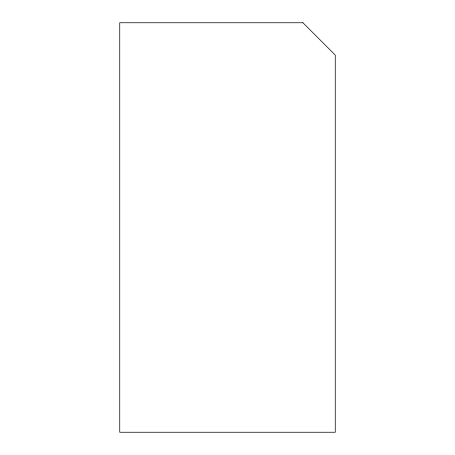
<?xml version="1.0" encoding="UTF-8"?>
<svg xmlns="http://www.w3.org/2000/svg" width="455" height="455" viewBox="0 0 455 455"><rect width="100%" height="100%" fill="white"/><g stroke="black" fill="none" stroke-linecap="round" stroke-linejoin="round"><path stroke-width="0.68" d="M302.933 22.75L119.739 22.75L119.739 432.25L335.261 432.25L335.261 55.078L302.933 22.75"/></g></svg>
